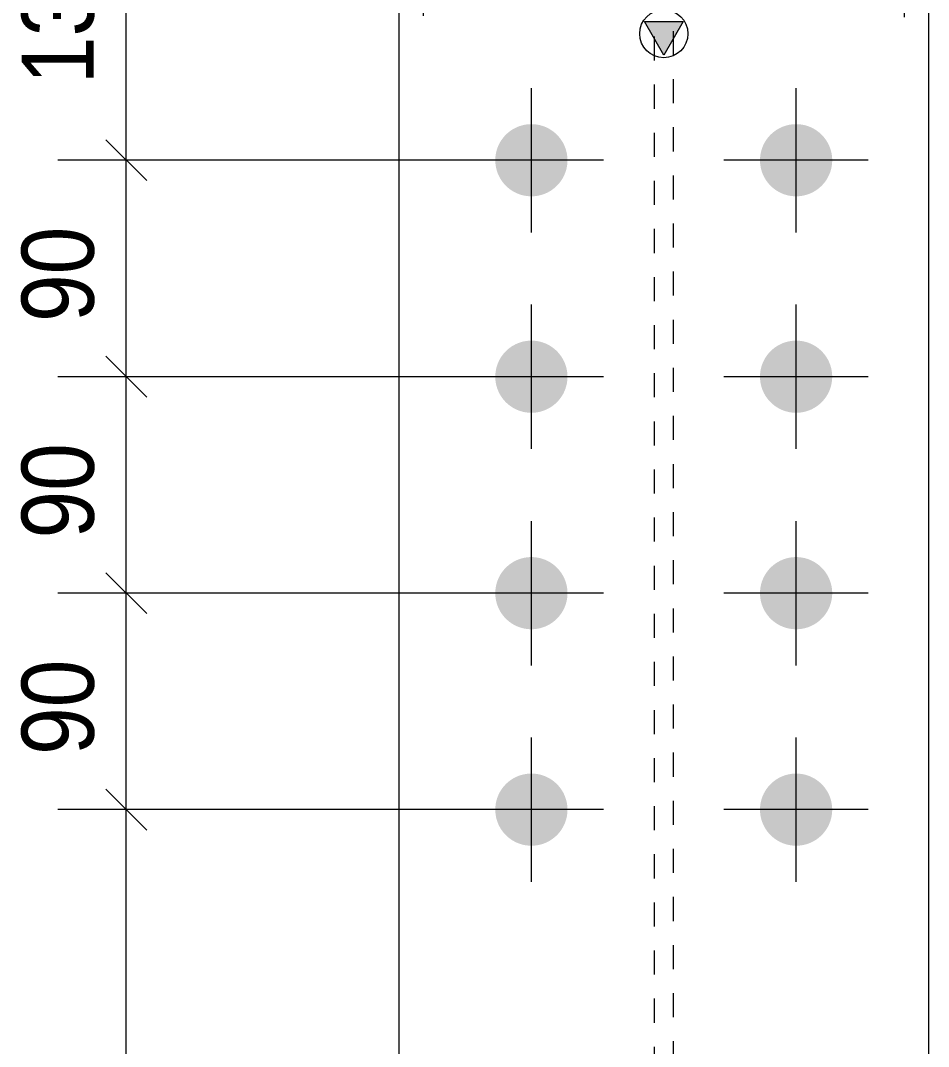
# Model space of a CAD drawing. Header units: millimetres. Extents: x 2 to 825, y 1 to 579.
# Drawn here: x 348.35 to 386.07, y 112.23 to 154.89 of the extents above; entities that cross this region are included whole.
import ezdxf

# ---------------------------------------------------------------- set-up
doc = ezdxf.new("R2010")
doc.units = ezdxf.units.MM
doc.linetypes.add('XKITLINE00', pattern=[0])
doc.linetypes.add('XKITLINE01', pattern=[4, 1, -1, 1, -1])
for name, color, linetype, lineweight in [('Bolt', 3, 'Continuous', 0), ('Dimensions', 7, 'Continuous', 0), ('Part', 2, 'Continuous', 0)]:
    doc.layers.add(name, color=color, linetype=linetype, lineweight=lineweight)
doc.styles.add('ARIAL', font='ARIAL.TTF')

# ---------------------------------------------------------------- blocks, each defined once
blk = doc.blocks.new('*A131')
at = {"layer": 'Bolt'}
for points in [[(368.075, 149.118), (368.076, 149.155), (368.079, 149.192), (368.082, 149.228), (368.086, 149.265), (368.091, 149.302), (368.097, 149.338), (368.103, 149.374), (368.111, 149.41), (368.12, 149.446), (368.129, 149.482), (368.139, 149.517), (368.15, 149.552), (368.162, 149.587), (368.175, 149.621), (368.189, 149.655), (368.203, 149.689), (368.219, 149.723), (368.235, 149.756), (368.252, 149.789), (368.27, 149.821), (368.288, 149.853), (368.307, 149.884), (368.327, 149.915), (368.348, 149.945), (368.37, 149.975), (368.392, 150.004), (368.415, 150.033), (368.439, 150.061), (368.463, 150.089), (368.488, 150.116), (368.514, 150.142), (368.54, 150.168), (368.567, 150.193), (368.595, 150.217), (368.623, 150.241), (368.652, 150.264), (368.681, 150.286), (368.711, 150.308), (368.741, 150.329), (368.772, 150.349), (368.804, 150.368), (368.835, 150.387), (368.868, 150.404), (368.9, 150.421), (368.933, 150.437), (368.967, 150.453), (369.001, 150.467), (369.035, 150.481), (369.069, 150.494), (369.104, 150.506), (369.139, 150.517), (369.175, 150.527), (369.21, 150.537), (369.246, 150.545), (369.282, 150.553), (369.318, 150.559), (369.355, 150.565), (369.391, 150.57), (369.428, 150.574), (369.464, 150.577), (369.501, 150.58), (369.538, 150.581), (369.575, 150.581), (369.611, 150.581), (369.648, 150.58), (369.685, 150.577), (369.722, 150.574), (369.758, 150.57), (369.795, 150.565), (369.831, 150.559), (369.867, 150.553), (369.903, 150.545), (369.939, 150.537), (369.975, 150.527), (370.01, 150.517), (370.045, 150.506), (370.08, 150.494), (370.114, 150.481), (370.149, 150.467), (370.183, 150.453), (370.216, 150.437), (370.249, 150.421), (370.282, 150.404), (370.314, 150.387), (370.346, 150.368), (370.377, 150.349), (370.408, 150.329), (370.438, 150.308), (370.468, 150.286), (370.498, 150.264), (370.526, 150.241), (370.554, 150.217), (370.582, 150.193), (370.609, 150.168), (370.635, 150.142), (370.661, 150.116), (370.686, 150.089), (370.71, 150.061), (370.734, 150.033), (370.757, 150.004), (370.779, 149.975), (370.801, 149.945), (370.822, 149.915), (370.842, 149.884), (370.861, 149.853), (370.88, 149.821), (370.898, 149.789), (370.914, 149.756), (370.931, 149.723), (370.946, 149.689), (370.96, 149.655), (370.974, 149.621), (370.987, 149.587), (370.999, 149.552), (371.01, 149.517), (371.02, 149.482), (371.03, 149.446), (371.038, 149.41), (371.046, 149.374), (371.053, 149.338), (371.058, 149.302), (371.063, 149.265), (371.067, 149.228), (371.071, 149.192), (371.073, 149.155), (371.074, 149.118), (371.075, 149.081), (371.074, 149.045), (371.073, 149.008), (371.071, 148.971), (371.067, 148.934), (371.063, 148.898), (371.058, 148.861), (371.053, 148.825), (371.046, 148.789), (371.038, 148.753), (371.03, 148.717), (371.02, 148.681), (371.01, 148.646), (370.999, 148.611), (370.987, 148.576), (370.974, 148.542), (370.96, 148.507), (370.946, 148.474), (370.931, 148.44), (370.914, 148.407), (370.898, 148.374), (370.88, 148.342), (370.861, 148.31), (370.842, 148.279), (370.822, 148.248), (370.801, 148.218), (370.779, 148.188), (370.757, 148.159), (370.734, 148.13), (370.71, 148.102), (370.686, 148.074), (370.661, 148.047), (370.635, 148.021), (370.609, 147.995), (370.582, 147.97), (370.554, 147.946), (370.526, 147.922), (370.498, 147.899), (370.468, 147.877), (370.438, 147.855), (370.408, 147.834), (370.377, 147.814), (370.346, 147.795), (370.314, 147.776), (370.282, 147.759), (370.249, 147.742), (370.216, 147.725), (370.183, 147.71), (370.149, 147.696), (370.114, 147.682), (370.08, 147.669), (370.045, 147.657), (370.01, 147.646), (369.975, 147.636), (369.939, 147.626), (369.903, 147.618), (369.867, 147.61), (369.831, 147.604), (369.795, 147.598), (369.758, 147.593), (369.722, 147.589), (369.685, 147.586), (369.648, 147.583), (369.611, 147.582), (369.575, 147.581), (369.538, 147.582), (369.501, 147.583), (369.464, 147.586), (369.428, 147.589), (369.391, 147.593), (369.355, 147.598), (369.318, 147.604), (369.282, 147.61), (369.246, 147.618), (369.21, 147.626), (369.175, 147.636), (369.139, 147.646), (369.104, 147.657), (369.069, 147.669), (369.035, 147.682), (369.001, 147.696), (368.967, 147.71), (368.933, 147.725), (368.9, 147.742), (368.868, 147.759), (368.835, 147.776), (368.804, 147.795), (368.772, 147.814), (368.741, 147.834), (368.711, 147.855), (368.681, 147.877), (368.652, 147.899), (368.623, 147.922), (368.595, 147.946), (368.567, 147.97), (368.54, 147.995), (368.514, 148.021), (368.488, 148.047), (368.463, 148.074), (368.439, 148.102), (368.415, 148.13), (368.392, 148.159), (368.37, 148.188), (368.348, 148.218), (368.327, 148.248), (368.307, 148.279), (368.288, 148.31), (368.27, 148.342), (368.252, 148.374), (368.235, 148.407), (368.219, 148.44), (368.203, 148.474), (368.189, 148.507), (368.175, 148.542), (368.162, 148.576), (368.15, 148.611), (368.139, 148.646), (368.129, 148.681), (368.12, 148.717), (368.111, 148.753), (368.103, 148.789), (368.097, 148.825), (368.091, 148.861), (368.086, 148.898), (368.082, 148.934), (368.079, 148.971), (368.076, 149.008), (368.075, 149.045), (368.075, 149.081)], [(379.075, 149.118), (379.076, 149.155), (379.079, 149.192), (379.082, 149.228), (379.086, 149.265), (379.091, 149.302), (379.097, 149.338), (379.103, 149.374), (379.111, 149.41), (379.12, 149.446), (379.129, 149.482), (379.139, 149.517), (379.15, 149.552), (379.162, 149.587), (379.175, 149.621), (379.189, 149.655), (379.203, 149.689), (379.219, 149.723), (379.235, 149.756), (379.252, 149.789), (379.27, 149.821), (379.288, 149.853), (379.307, 149.884), (379.327, 149.915), (379.348, 149.945), (379.37, 149.975), (379.392, 150.004), (379.415, 150.033), (379.439, 150.061), (379.463, 150.089), (379.488, 150.116), (379.514, 150.142), (379.54, 150.168), (379.567, 150.193), (379.595, 150.217), (379.623, 150.241), (379.652, 150.264), (379.681, 150.286), (379.711, 150.308), (379.741, 150.329), (379.772, 150.349), (379.804, 150.368), (379.835, 150.387), (379.868, 150.404), (379.9, 150.421), (379.933, 150.437), (379.967, 150.453), (380.001, 150.467), (380.035, 150.481), (380.069, 150.494), (380.104, 150.506), (380.139, 150.517), (380.175, 150.527), (380.21, 150.537), (380.246, 150.545), (380.282, 150.553), (380.318, 150.559), (380.355, 150.565), (380.391, 150.57), (380.428, 150.574), (380.464, 150.577), (380.501, 150.58), (380.538, 150.581), (380.575, 150.581), (380.611, 150.581), (380.648, 150.58), (380.685, 150.577), (380.722, 150.574), (380.758, 150.57), (380.795, 150.565), (380.831, 150.559), (380.867, 150.553), (380.903, 150.545), (380.939, 150.537), (380.975, 150.527), (381.01, 150.517), (381.045, 150.506), (381.08, 150.494), (381.114, 150.481), (381.149, 150.467), (381.183, 150.453), (381.216, 150.437), (381.249, 150.421), (381.282, 150.404), (381.314, 150.387), (381.346, 150.368), (381.377, 150.349), (381.408, 150.329), (381.438, 150.308), (381.468, 150.286), (381.498, 150.264), (381.526, 150.241), (381.554, 150.217), (381.582, 150.193), (381.609, 150.168), (381.635, 150.142), (381.661, 150.116), (381.686, 150.089), (381.71, 150.061), (381.734, 150.033), (381.757, 150.004), (381.779, 149.975), (381.801, 149.945), (381.822, 149.915), (381.842, 149.884), (381.861, 149.853), (381.88, 149.821), (381.898, 149.789), (381.914, 149.756), (381.931, 149.723), (381.946, 149.689), (381.96, 149.655), (381.974, 149.621), (381.987, 149.587), (381.999, 149.552), (382.01, 149.517), (382.02, 149.482), (382.03, 149.446), (382.038, 149.41), (382.046, 149.374), (382.053, 149.338), (382.058, 149.302), (382.063, 149.265), (382.067, 149.228), (382.071, 149.192), (382.073, 149.155), (382.074, 149.118), (382.075, 149.081), (382.074, 149.045), (382.073, 149.008), (382.071, 148.971), (382.067, 148.934), (382.063, 148.898), (382.058, 148.861), (382.053, 148.825), (382.046, 148.789), (382.038, 148.753), (382.03, 148.717), (382.02, 148.681), (382.01, 148.646), (381.999, 148.611), (381.987, 148.576), (381.974, 148.542), (381.96, 148.507), (381.946, 148.474), (381.931, 148.44), (381.914, 148.407), (381.898, 148.374), (381.88, 148.342), (381.861, 148.31), (381.842, 148.279), (381.822, 148.248), (381.801, 148.218), (381.779, 148.188), (381.757, 148.159), (381.734, 148.13), (381.71, 148.102), (381.686, 148.074), (381.661, 148.047), (381.635, 148.021), (381.609, 147.995), (381.582, 147.97), (381.554, 147.946), (381.526, 147.922), (381.498, 147.899), (381.468, 147.877), (381.438, 147.855), (381.408, 147.834), (381.377, 147.814), (381.346, 147.795), (381.314, 147.776), (381.282, 147.759), (381.249, 147.742), (381.216, 147.725), (381.183, 147.71), (381.149, 147.696), (381.114, 147.682), (381.08, 147.669), (381.045, 147.657), (381.01, 147.646), (380.975, 147.636), (380.939, 147.626), (380.903, 147.618), (380.867, 147.61), (380.831, 147.604), (380.795, 147.598), (380.758, 147.593), (380.722, 147.589), (380.685, 147.586), (380.648, 147.583), (380.611, 147.582), (380.575, 147.581), (380.538, 147.582), (380.501, 147.583), (380.464, 147.586), (380.428, 147.589), (380.391, 147.593), (380.355, 147.598), (380.318, 147.604), (380.282, 147.61), (380.246, 147.618), (380.21, 147.626), (380.175, 147.636), (380.139, 147.646), (380.104, 147.657), (380.069, 147.669), (380.035, 147.682), (380.001, 147.696), (379.967, 147.71), (379.933, 147.725), (379.9, 147.742), (379.868, 147.759), (379.835, 147.776), (379.804, 147.795), (379.772, 147.814), (379.741, 147.834), (379.711, 147.855), (379.681, 147.877), (379.652, 147.899), (379.623, 147.922), (379.595, 147.946), (379.567, 147.97), (379.54, 147.995), (379.514, 148.021), (379.488, 148.047), (379.463, 148.074), (379.439, 148.102), (379.415, 148.13), (379.392, 148.159), (379.37, 148.188), (379.348, 148.218), (379.327, 148.248), (379.307, 148.279), (379.288, 148.31), (379.27, 148.342), (379.252, 148.374), (379.235, 148.407), (379.219, 148.44), (379.203, 148.474), (379.189, 148.507), (379.175, 148.542), (379.162, 148.576), (379.15, 148.611), (379.139, 148.646), (379.129, 148.681), (379.12, 148.717), (379.111, 148.753), (379.103, 148.789), (379.097, 148.825), (379.091, 148.861), (379.086, 148.898), (379.082, 148.934), (379.079, 148.971), (379.076, 149.008), (379.075, 149.045), (379.075, 149.081)], [(368.075, 140.118), (368.076, 140.155), (368.079, 140.192), (368.082, 140.228), (368.086, 140.265), (368.091, 140.302), (368.097, 140.338), (368.103, 140.374), (368.111, 140.41), (368.12, 140.446), (368.129, 140.482), (368.139, 140.517), (368.15, 140.552), (368.162, 140.587), (368.175, 140.621), (368.189, 140.655), (368.203, 140.689), (368.219, 140.723), (368.235, 140.756), (368.252, 140.789), (368.27, 140.821), (368.288, 140.853), (368.307, 140.884), (368.327, 140.915), (368.348, 140.945), (368.37, 140.975), (368.392, 141.004), (368.415, 141.033), (368.439, 141.061), (368.463, 141.089), (368.488, 141.116), (368.514, 141.142), (368.54, 141.168), (368.567, 141.193), (368.595, 141.217), (368.623, 141.241), (368.652, 141.264), (368.681, 141.286), (368.711, 141.308), (368.741, 141.329), (368.772, 141.349), (368.804, 141.368), (368.835, 141.387), (368.868, 141.404), (368.9, 141.421), (368.933, 141.437), (368.967, 141.453), (369.001, 141.467), (369.035, 141.481), (369.069, 141.494), (369.104, 141.506), (369.139, 141.517), (369.175, 141.527), (369.21, 141.537), (369.246, 141.545), (369.282, 141.553), (369.318, 141.559), (369.355, 141.565), (369.391, 141.57), (369.428, 141.574), (369.464, 141.577), (369.501, 141.58), (369.538, 141.581), (369.575, 141.581), (369.611, 141.581), (369.648, 141.58), (369.685, 141.577), (369.722, 141.574), (369.758, 141.57), (369.795, 141.565), (369.831, 141.559), (369.867, 141.553), (369.903, 141.545), (369.939, 141.537), (369.975, 141.527), (370.01, 141.517), (370.045, 141.506), (370.08, 141.494), (370.114, 141.481), (370.149, 141.467), (370.183, 141.453), (370.216, 141.437), (370.249, 141.421), (370.282, 141.404), (370.314, 141.387), (370.346, 141.368), (370.377, 141.349), (370.408, 141.329), (370.438, 141.308), (370.468, 141.286), (370.498, 141.264), (370.526, 141.241), (370.554, 141.217), (370.582, 141.193), (370.609, 141.168), (370.635, 141.142), (370.661, 141.116), (370.686, 141.089), (370.71, 141.061), (370.734, 141.033), (370.757, 141.004), (370.779, 140.975), (370.801, 140.945), (370.822, 140.915), (370.842, 140.884), (370.861, 140.853), (370.88, 140.821), (370.898, 140.789), (370.914, 140.756), (370.931, 140.723), (370.946, 140.689), (370.96, 140.655), (370.974, 140.621), (370.987, 140.587), (370.999, 140.552), (371.01, 140.517), (371.02, 140.482), (371.03, 140.446), (371.038, 140.41), (371.046, 140.374), (371.053, 140.338), (371.058, 140.302), (371.063, 140.265), (371.067, 140.228), (371.071, 140.192), (371.073, 140.155), (371.074, 140.118), (371.075, 140.081), (371.074, 140.045), (371.073, 140.008), (371.071, 139.971), (371.067, 139.934), (371.063, 139.898), (371.058, 139.861), (371.053, 139.825), (371.046, 139.789), (371.038, 139.753), (371.03, 139.717), (371.02, 139.681), (371.01, 139.646), (370.999, 139.611), (370.987, 139.576), (370.974, 139.542), (370.96, 139.507), (370.946, 139.474), (370.931, 139.44), (370.914, 139.407), (370.898, 139.374), (370.88, 139.342), (370.861, 139.31), (370.842, 139.279), (370.822, 139.248), (370.801, 139.218), (370.779, 139.188), (370.757, 139.159), (370.734, 139.13), (370.71, 139.102), (370.686, 139.074), (370.661, 139.047), (370.635, 139.021), (370.609, 138.995), (370.582, 138.97), (370.554, 138.946), (370.526, 138.922), (370.498, 138.899), (370.468, 138.877), (370.438, 138.855), (370.408, 138.834), (370.377, 138.814), (370.346, 138.795), (370.314, 138.776), (370.282, 138.759), (370.249, 138.742), (370.216, 138.725), (370.183, 138.71), (370.149, 138.696), (370.114, 138.682), (370.08, 138.669), (370.045, 138.657), (370.01, 138.646), (369.975, 138.636), (369.939, 138.626), (369.903, 138.618), (369.867, 138.61), (369.831, 138.604), (369.795, 138.598), (369.758, 138.593), (369.722, 138.589), (369.685, 138.586), (369.648, 138.583), (369.611, 138.582), (369.575, 138.581), (369.538, 138.582), (369.501, 138.583), (369.464, 138.586), (369.428, 138.589), (369.391, 138.593), (369.355, 138.598), (369.318, 138.604), (369.282, 138.61), (369.246, 138.618), (369.21, 138.626), (369.175, 138.636), (369.139, 138.646), (369.104, 138.657), (369.069, 138.669), (369.035, 138.682), (369.001, 138.696), (368.967, 138.71), (368.933, 138.725), (368.9, 138.742), (368.868, 138.759), (368.835, 138.776), (368.804, 138.795), (368.772, 138.814), (368.741, 138.834), (368.711, 138.855), (368.681, 138.877), (368.652, 138.899), (368.623, 138.922), (368.595, 138.946), (368.567, 138.97), (368.54, 138.995), (368.514, 139.021), (368.488, 139.047), (368.463, 139.074), (368.439, 139.102), (368.415, 139.13), (368.392, 139.159), (368.37, 139.188), (368.348, 139.218), (368.327, 139.248), (368.307, 139.279), (368.288, 139.31), (368.27, 139.342), (368.252, 139.374), (368.235, 139.407), (368.219, 139.44), (368.203, 139.474), (368.189, 139.507), (368.175, 139.542), (368.162, 139.576), (368.15, 139.611), (368.139, 139.646), (368.129, 139.681), (368.12, 139.717), (368.111, 139.753), (368.103, 139.789), (368.097, 139.825), (368.091, 139.861), (368.086, 139.898), (368.082, 139.934), (368.079, 139.971), (368.076, 140.008), (368.075, 140.045), (368.075, 140.081)], [(379.075, 140.118), (379.076, 140.155), (379.079, 140.192), (379.082, 140.228), (379.086, 140.265), (379.091, 140.302), (379.097, 140.338), (379.103, 140.374), (379.111, 140.41), (379.12, 140.446), (379.129, 140.482), (379.139, 140.517), (379.15, 140.552), (379.162, 140.587), (379.175, 140.621), (379.189, 140.655), (379.203, 140.689), (379.219, 140.723), (379.235, 140.756), (379.252, 140.789), (379.27, 140.821), (379.288, 140.853), (379.307, 140.884), (379.327, 140.915), (379.348, 140.945), (379.37, 140.975), (379.392, 141.004), (379.415, 141.033), (379.439, 141.061), (379.463, 141.089), (379.488, 141.116), (379.514, 141.142), (379.54, 141.168), (379.567, 141.193), (379.595, 141.217), (379.623, 141.241), (379.652, 141.264), (379.681, 141.286), (379.711, 141.308), (379.741, 141.329), (379.772, 141.349), (379.804, 141.368), (379.835, 141.387), (379.868, 141.404), (379.9, 141.421), (379.933, 141.437), (379.967, 141.453), (380.001, 141.467), (380.035, 141.481), (380.069, 141.494), (380.104, 141.506), (380.139, 141.517), (380.175, 141.527), (380.21, 141.537), (380.246, 141.545), (380.282, 141.553), (380.318, 141.559), (380.355, 141.565), (380.391, 141.57), (380.428, 141.574), (380.464, 141.577), (380.501, 141.58), (380.538, 141.581), (380.575, 141.581), (380.611, 141.581), (380.648, 141.58), (380.685, 141.577), (380.722, 141.574), (380.758, 141.57), (380.795, 141.565), (380.831, 141.559), (380.867, 141.553), (380.903, 141.545), (380.939, 141.537), (380.975, 141.527), (381.01, 141.517), (381.045, 141.506), (381.08, 141.494), (381.114, 141.481), (381.149, 141.467), (381.183, 141.453), (381.216, 141.437), (381.249, 141.421), (381.282, 141.404), (381.314, 141.387), (381.346, 141.368), (381.377, 141.349), (381.408, 141.329), (381.438, 141.308), (381.468, 141.286), (381.498, 141.264), (381.526, 141.241), (381.554, 141.217), (381.582, 141.193), (381.609, 141.168), (381.635, 141.142), (381.661, 141.116), (381.686, 141.089), (381.71, 141.061), (381.734, 141.033), (381.757, 141.004), (381.779, 140.975), (381.801, 140.945), (381.822, 140.915), (381.842, 140.884), (381.861, 140.853), (381.88, 140.821), (381.898, 140.789), (381.914, 140.756), (381.931, 140.723), (381.946, 140.689), (381.96, 140.655), (381.974, 140.621), (381.987, 140.587), (381.999, 140.552), (382.01, 140.517), (382.02, 140.482), (382.03, 140.446), (382.038, 140.41), (382.046, 140.374), (382.053, 140.338), (382.058, 140.302), (382.063, 140.265), (382.067, 140.228), (382.071, 140.192), (382.073, 140.155), (382.074, 140.118), (382.075, 140.081), (382.074, 140.045), (382.073, 140.008), (382.071, 139.971), (382.067, 139.934), (382.063, 139.898), (382.058, 139.861), (382.053, 139.825), (382.046, 139.789), (382.038, 139.753), (382.03, 139.717), (382.02, 139.681), (382.01, 139.646), (381.999, 139.611), (381.987, 139.576), (381.974, 139.542), (381.96, 139.507), (381.946, 139.474), (381.931, 139.44), (381.914, 139.407), (381.898, 139.374), (381.88, 139.342), (381.861, 139.31), (381.842, 139.279), (381.822, 139.248), (381.801, 139.218), (381.779, 139.188), (381.757, 139.159), (381.734, 139.13), (381.71, 139.102), (381.686, 139.074), (381.661, 139.047), (381.635, 139.021), (381.609, 138.995), (381.582, 138.97), (381.554, 138.946), (381.526, 138.922), (381.498, 138.899), (381.468, 138.877), (381.438, 138.855), (381.408, 138.834), (381.377, 138.814), (381.346, 138.795), (381.314, 138.776), (381.282, 138.759), (381.249, 138.742), (381.216, 138.725), (381.183, 138.71), (381.149, 138.696), (381.114, 138.682), (381.08, 138.669), (381.045, 138.657), (381.01, 138.646), (380.975, 138.636), (380.939, 138.626), (380.903, 138.618), (380.867, 138.61), (380.831, 138.604), (380.795, 138.598), (380.758, 138.593), (380.722, 138.589), (380.685, 138.586), (380.648, 138.583), (380.611, 138.582), (380.575, 138.581), (380.538, 138.582), (380.501, 138.583), (380.464, 138.586), (380.428, 138.589), (380.391, 138.593), (380.355, 138.598), (380.318, 138.604), (380.282, 138.61), (380.246, 138.618), (380.21, 138.626), (380.175, 138.636), (380.139, 138.646), (380.104, 138.657), (380.069, 138.669), (380.035, 138.682), (380.001, 138.696), (379.967, 138.71), (379.933, 138.725), (379.9, 138.742), (379.868, 138.759), (379.835, 138.776), (379.804, 138.795), (379.772, 138.814), (379.741, 138.834), (379.711, 138.855), (379.681, 138.877), (379.652, 138.899), (379.623, 138.922), (379.595, 138.946), (379.567, 138.97), (379.54, 138.995), (379.514, 139.021), (379.488, 139.047), (379.463, 139.074), (379.439, 139.102), (379.415, 139.13), (379.392, 139.159), (379.37, 139.188), (379.348, 139.218), (379.327, 139.248), (379.307, 139.279), (379.288, 139.31), (379.27, 139.342), (379.252, 139.374), (379.235, 139.407), (379.219, 139.44), (379.203, 139.474), (379.189, 139.507), (379.175, 139.542), (379.162, 139.576), (379.15, 139.611), (379.139, 139.646), (379.129, 139.681), (379.12, 139.717), (379.111, 139.753), (379.103, 139.789), (379.097, 139.825), (379.091, 139.861), (379.086, 139.898), (379.082, 139.934), (379.079, 139.971), (379.076, 140.008), (379.075, 140.045), (379.075, 140.081)], [(368.075, 131.118), (368.076, 131.155), (368.079, 131.192), (368.082, 131.228), (368.086, 131.265), (368.091, 131.302), (368.097, 131.338), (368.103, 131.374), (368.111, 131.41), (368.12, 131.446), (368.129, 131.482), (368.139, 131.517), (368.15, 131.552), (368.162, 131.587), (368.175, 131.621), (368.189, 131.655), (368.203, 131.689), (368.219, 131.723), (368.235, 131.756), (368.252, 131.789), (368.27, 131.821), (368.288, 131.853), (368.307, 131.884), (368.327, 131.915), (368.348, 131.945), (368.37, 131.975), (368.392, 132.004), (368.415, 132.033), (368.439, 132.061), (368.463, 132.089), (368.488, 132.116), (368.514, 132.142), (368.54, 132.168), (368.567, 132.193), (368.595, 132.217), (368.623, 132.241), (368.652, 132.264), (368.681, 132.286), (368.711, 132.308), (368.741, 132.329), (368.772, 132.349), (368.804, 132.368), (368.835, 132.387), (368.868, 132.404), (368.9, 132.421), (368.933, 132.437), (368.967, 132.453), (369.001, 132.467), (369.035, 132.481), (369.069, 132.494), (369.104, 132.506), (369.139, 132.517), (369.175, 132.527), (369.21, 132.537), (369.246, 132.545), (369.282, 132.553), (369.318, 132.559), (369.355, 132.565), (369.391, 132.57), (369.428, 132.574), (369.464, 132.577), (369.501, 132.58), (369.538, 132.581), (369.575, 132.581), (369.611, 132.581), (369.648, 132.58), (369.685, 132.577), (369.722, 132.574), (369.758, 132.57), (369.795, 132.565), (369.831, 132.559), (369.867, 132.553), (369.903, 132.545), (369.939, 132.537), (369.975, 132.527), (370.01, 132.517), (370.045, 132.506), (370.08, 132.494), (370.114, 132.481), (370.149, 132.467), (370.183, 132.453), (370.216, 132.437), (370.249, 132.421), (370.282, 132.404), (370.314, 132.387), (370.346, 132.368), (370.377, 132.349), (370.408, 132.329), (370.438, 132.308), (370.468, 132.286), (370.498, 132.264), (370.526, 132.241), (370.554, 132.217), (370.582, 132.193), (370.609, 132.168), (370.635, 132.142), (370.661, 132.116), (370.686, 132.089), (370.71, 132.061), (370.734, 132.033), (370.757, 132.004), (370.779, 131.975), (370.801, 131.945), (370.822, 131.915), (370.842, 131.884), (370.861, 131.853), (370.88, 131.821), (370.898, 131.789), (370.914, 131.756), (370.931, 131.723), (370.946, 131.689), (370.96, 131.655), (370.974, 131.621), (370.987, 131.587), (370.999, 131.552), (371.01, 131.517), (371.02, 131.482), (371.03, 131.446), (371.038, 131.41), (371.046, 131.374), (371.053, 131.338), (371.058, 131.302), (371.063, 131.265), (371.067, 131.228), (371.071, 131.192), (371.073, 131.155), (371.074, 131.118), (371.075, 131.081), (371.074, 131.045), (371.073, 131.008), (371.071, 130.971), (371.067, 130.934), (371.063, 130.898), (371.058, 130.861), (371.053, 130.825), (371.046, 130.789), (371.038, 130.753), (371.03, 130.717), (371.02, 130.681), (371.01, 130.646), (370.999, 130.611), (370.987, 130.576), (370.974, 130.542), (370.96, 130.507), (370.946, 130.474), (370.931, 130.44), (370.914, 130.407), (370.898, 130.374), (370.88, 130.342), (370.861, 130.31), (370.842, 130.279), (370.822, 130.248), (370.801, 130.218), (370.779, 130.188), (370.757, 130.159), (370.734, 130.13), (370.71, 130.102), (370.686, 130.074), (370.661, 130.047), (370.635, 130.021), (370.609, 129.995), (370.582, 129.97), (370.554, 129.946), (370.526, 129.922), (370.498, 129.899), (370.468, 129.877), (370.438, 129.855), (370.408, 129.834), (370.377, 129.814), (370.346, 129.795), (370.314, 129.776), (370.282, 129.759), (370.249, 129.742), (370.216, 129.725), (370.183, 129.71), (370.149, 129.696), (370.114, 129.682), (370.08, 129.669), (370.045, 129.657), (370.01, 129.646), (369.975, 129.636), (369.939, 129.626), (369.903, 129.618), (369.867, 129.61), (369.831, 129.604), (369.795, 129.598), (369.758, 129.593), (369.722, 129.589), (369.685, 129.586), (369.648, 129.583), (369.611, 129.582), (369.575, 129.581), (369.538, 129.582), (369.501, 129.583), (369.464, 129.586), (369.428, 129.589), (369.391, 129.593), (369.355, 129.598), (369.318, 129.604), (369.282, 129.61), (369.246, 129.618), (369.21, 129.626), (369.175, 129.636), (369.139, 129.646), (369.104, 129.657), (369.069, 129.669), (369.035, 129.682), (369.001, 129.696), (368.967, 129.71), (368.933, 129.725), (368.9, 129.742), (368.868, 129.759), (368.835, 129.776), (368.804, 129.795), (368.772, 129.814), (368.741, 129.834), (368.711, 129.855), (368.681, 129.877), (368.652, 129.899), (368.623, 129.922), (368.595, 129.946), (368.567, 129.97), (368.54, 129.995), (368.514, 130.021), (368.488, 130.047), (368.463, 130.074), (368.439, 130.102), (368.415, 130.13), (368.392, 130.159), (368.37, 130.188), (368.348, 130.218), (368.327, 130.248), (368.307, 130.279), (368.288, 130.31), (368.27, 130.342), (368.252, 130.374), (368.235, 130.407), (368.219, 130.44), (368.203, 130.474), (368.189, 130.507), (368.175, 130.542), (368.162, 130.576), (368.15, 130.611), (368.139, 130.646), (368.129, 130.681), (368.12, 130.717), (368.111, 130.753), (368.103, 130.789), (368.097, 130.825), (368.091, 130.861), (368.086, 130.898), (368.082, 130.934), (368.079, 130.971), (368.076, 131.008), (368.075, 131.045), (368.075, 131.081)], [(379.075, 131.118), (379.076, 131.155), (379.079, 131.192), (379.082, 131.228), (379.086, 131.265), (379.091, 131.302), (379.097, 131.338), (379.103, 131.374), (379.111, 131.41), (379.12, 131.446), (379.129, 131.482), (379.139, 131.517), (379.15, 131.552), (379.162, 131.587), (379.175, 131.621), (379.189, 131.655), (379.203, 131.689), (379.219, 131.723), (379.235, 131.756), (379.252, 131.789), (379.27, 131.821), (379.288, 131.853), (379.307, 131.884), (379.327, 131.915), (379.348, 131.945), (379.37, 131.975), (379.392, 132.004), (379.415, 132.033), (379.439, 132.061), (379.463, 132.089), (379.488, 132.116), (379.514, 132.142), (379.54, 132.168), (379.567, 132.193), (379.595, 132.217), (379.623, 132.241), (379.652, 132.264), (379.681, 132.286), (379.711, 132.308), (379.741, 132.329), (379.772, 132.349), (379.804, 132.368), (379.835, 132.387), (379.868, 132.404), (379.9, 132.421), (379.933, 132.437), (379.967, 132.453), (380.001, 132.467), (380.035, 132.481), (380.069, 132.494), (380.104, 132.506), (380.139, 132.517), (380.175, 132.527), (380.21, 132.537), (380.246, 132.545), (380.282, 132.553), (380.318, 132.559), (380.355, 132.565), (380.391, 132.57), (380.428, 132.574), (380.464, 132.577), (380.501, 132.58), (380.538, 132.581), (380.575, 132.581), (380.611, 132.581), (380.648, 132.58), (380.685, 132.577), (380.722, 132.574), (380.758, 132.57), (380.795, 132.565), (380.831, 132.559), (380.867, 132.553), (380.903, 132.545), (380.939, 132.537), (380.975, 132.527), (381.01, 132.517), (381.045, 132.506), (381.08, 132.494), (381.114, 132.481), (381.149, 132.467), (381.183, 132.453), (381.216, 132.437), (381.249, 132.421), (381.282, 132.404), (381.314, 132.387), (381.346, 132.368), (381.377, 132.349), (381.408, 132.329), (381.438, 132.308), (381.468, 132.286), (381.498, 132.264), (381.526, 132.241), (381.554, 132.217), (381.582, 132.193), (381.609, 132.168), (381.635, 132.142), (381.661, 132.116), (381.686, 132.089), (381.71, 132.061), (381.734, 132.033), (381.757, 132.004), (381.779, 131.975), (381.801, 131.945), (381.822, 131.915), (381.842, 131.884), (381.861, 131.853), (381.88, 131.821), (381.898, 131.789), (381.914, 131.756), (381.931, 131.723), (381.946, 131.689), (381.96, 131.655), (381.974, 131.621), (381.987, 131.587), (381.999, 131.552), (382.01, 131.517), (382.02, 131.482), (382.03, 131.446), (382.038, 131.41), (382.046, 131.374), (382.053, 131.338), (382.058, 131.302), (382.063, 131.265), (382.067, 131.228), (382.071, 131.192), (382.073, 131.155), (382.074, 131.118), (382.075, 131.081), (382.074, 131.045), (382.073, 131.008), (382.071, 130.971), (382.067, 130.934), (382.063, 130.898), (382.058, 130.861), (382.053, 130.825), (382.046, 130.789), (382.038, 130.753), (382.03, 130.717), (382.02, 130.681), (382.01, 130.646), (381.999, 130.611), (381.987, 130.576), (381.974, 130.542), (381.96, 130.507), (381.946, 130.474), (381.931, 130.44), (381.914, 130.407), (381.898, 130.374), (381.88, 130.342), (381.861, 130.31), (381.842, 130.279), (381.822, 130.248), (381.801, 130.218), (381.779, 130.188), (381.757, 130.159), (381.734, 130.13), (381.71, 130.102), (381.686, 130.074), (381.661, 130.047), (381.635, 130.021), (381.609, 129.995), (381.582, 129.97), (381.554, 129.946), (381.526, 129.922), (381.498, 129.899), (381.468, 129.877), (381.438, 129.855), (381.408, 129.834), (381.377, 129.814), (381.346, 129.795), (381.314, 129.776), (381.282, 129.759), (381.249, 129.742), (381.216, 129.725), (381.183, 129.71), (381.149, 129.696), (381.114, 129.682), (381.08, 129.669), (381.045, 129.657), (381.01, 129.646), (380.975, 129.636), (380.939, 129.626), (380.903, 129.618), (380.867, 129.61), (380.831, 129.604), (380.795, 129.598), (380.758, 129.593), (380.722, 129.589), (380.685, 129.586), (380.648, 129.583), (380.611, 129.582), (380.575, 129.581), (380.538, 129.582), (380.501, 129.583), (380.464, 129.586), (380.428, 129.589), (380.391, 129.593), (380.355, 129.598), (380.318, 129.604), (380.282, 129.61), (380.246, 129.618), (380.21, 129.626), (380.175, 129.636), (380.139, 129.646), (380.104, 129.657), (380.069, 129.669), (380.035, 129.682), (380.001, 129.696), (379.967, 129.71), (379.933, 129.725), (379.9, 129.742), (379.868, 129.759), (379.835, 129.776), (379.804, 129.795), (379.772, 129.814), (379.741, 129.834), (379.711, 129.855), (379.681, 129.877), (379.652, 129.899), (379.623, 129.922), (379.595, 129.946), (379.567, 129.97), (379.54, 129.995), (379.514, 130.021), (379.488, 130.047), (379.463, 130.074), (379.439, 130.102), (379.415, 130.13), (379.392, 130.159), (379.37, 130.188), (379.348, 130.218), (379.327, 130.248), (379.307, 130.279), (379.288, 130.31), (379.27, 130.342), (379.252, 130.374), (379.235, 130.407), (379.219, 130.44), (379.203, 130.474), (379.189, 130.507), (379.175, 130.542), (379.162, 130.576), (379.15, 130.611), (379.139, 130.646), (379.129, 130.681), (379.12, 130.717), (379.111, 130.753), (379.103, 130.789), (379.097, 130.825), (379.091, 130.861), (379.086, 130.898), (379.082, 130.934), (379.079, 130.971), (379.076, 131.008), (379.075, 131.045), (379.075, 131.081)], [(368.075, 122.118), (368.076, 122.155), (368.079, 122.192), (368.082, 122.228), (368.086, 122.265), (368.091, 122.302), (368.097, 122.338), (368.103, 122.374), (368.111, 122.41), (368.12, 122.446), (368.129, 122.482), (368.139, 122.517), (368.15, 122.552), (368.162, 122.587), (368.175, 122.621), (368.189, 122.655), (368.203, 122.689), (368.219, 122.723), (368.235, 122.756), (368.252, 122.789), (368.27, 122.821), (368.288, 122.853), (368.307, 122.884), (368.327, 122.915), (368.348, 122.945), (368.37, 122.975), (368.392, 123.004), (368.415, 123.033), (368.439, 123.061), (368.463, 123.089), (368.488, 123.116), (368.514, 123.142), (368.54, 123.168), (368.567, 123.193), (368.595, 123.217), (368.623, 123.241), (368.652, 123.264), (368.681, 123.286), (368.711, 123.308), (368.741, 123.329), (368.772, 123.349), (368.804, 123.368), (368.835, 123.387), (368.868, 123.404), (368.9, 123.421), (368.933, 123.437), (368.967, 123.453), (369.001, 123.467), (369.035, 123.481), (369.069, 123.494), (369.104, 123.506), (369.139, 123.517), (369.175, 123.527), (369.21, 123.537), (369.246, 123.545), (369.282, 123.553), (369.318, 123.559), (369.355, 123.565), (369.391, 123.57), (369.428, 123.574), (369.464, 123.577), (369.501, 123.58), (369.538, 123.581), (369.575, 123.581), (369.611, 123.581), (369.648, 123.58), (369.685, 123.577), (369.722, 123.574), (369.758, 123.57), (369.795, 123.565), (369.831, 123.559), (369.867, 123.553), (369.903, 123.545), (369.939, 123.537), (369.975, 123.527), (370.01, 123.517), (370.045, 123.506), (370.08, 123.494), (370.114, 123.481), (370.149, 123.467), (370.183, 123.453), (370.216, 123.437), (370.249, 123.421), (370.282, 123.404), (370.314, 123.387), (370.346, 123.368), (370.377, 123.349), (370.408, 123.329), (370.438, 123.308), (370.468, 123.286), (370.498, 123.264), (370.526, 123.241), (370.554, 123.217), (370.582, 123.193), (370.609, 123.168), (370.635, 123.142), (370.661, 123.116), (370.686, 123.089), (370.71, 123.061), (370.734, 123.033), (370.757, 123.004), (370.779, 122.975), (370.801, 122.945), (370.822, 122.915), (370.842, 122.884), (370.861, 122.853), (370.88, 122.821), (370.898, 122.789), (370.914, 122.756), (370.931, 122.723), (370.946, 122.689), (370.96, 122.655), (370.974, 122.621), (370.987, 122.587), (370.999, 122.552), (371.01, 122.517), (371.02, 122.482), (371.03, 122.446), (371.038, 122.41), (371.046, 122.374), (371.053, 122.338), (371.058, 122.302), (371.063, 122.265), (371.067, 122.228), (371.071, 122.192), (371.073, 122.155), (371.074, 122.118), (371.075, 122.081), (371.074, 122.045), (371.073, 122.008), (371.071, 121.971), (371.067, 121.934), (371.063, 121.898), (371.058, 121.861), (371.053, 121.825), (371.046, 121.789), (371.038, 121.753), (371.03, 121.717), (371.02, 121.681), (371.01, 121.646), (370.999, 121.611), (370.987, 121.576), (370.974, 121.542), (370.96, 121.507), (370.946, 121.474), (370.931, 121.44), (370.914, 121.407), (370.898, 121.374), (370.88, 121.342), (370.861, 121.31), (370.842, 121.279), (370.822, 121.248), (370.801, 121.218), (370.779, 121.188), (370.757, 121.159), (370.734, 121.13), (370.71, 121.102), (370.686, 121.074), (370.661, 121.047), (370.635, 121.021), (370.609, 120.995), (370.582, 120.97), (370.554, 120.946), (370.526, 120.922), (370.498, 120.899), (370.468, 120.877), (370.438, 120.855), (370.408, 120.834), (370.377, 120.814), (370.346, 120.795), (370.314, 120.776), (370.282, 120.759), (370.249, 120.742), (370.216, 120.725), (370.183, 120.71), (370.149, 120.696), (370.114, 120.682), (370.08, 120.669), (370.045, 120.657), (370.01, 120.646), (369.975, 120.636), (369.939, 120.626), (369.903, 120.618), (369.867, 120.61), (369.831, 120.604), (369.795, 120.598), (369.758, 120.593), (369.722, 120.589), (369.685, 120.586), (369.648, 120.583), (369.611, 120.582), (369.575, 120.581), (369.538, 120.582), (369.501, 120.583), (369.464, 120.586), (369.428, 120.589), (369.391, 120.593), (369.355, 120.598), (369.318, 120.604), (369.282, 120.61), (369.246, 120.618), (369.21, 120.626), (369.175, 120.636), (369.139, 120.646), (369.104, 120.657), (369.069, 120.669), (369.035, 120.682), (369.001, 120.696), (368.967, 120.71), (368.933, 120.725), (368.9, 120.742), (368.868, 120.759), (368.835, 120.776), (368.804, 120.795), (368.772, 120.814), (368.741, 120.834), (368.711, 120.855), (368.681, 120.877), (368.652, 120.899), (368.623, 120.922), (368.595, 120.946), (368.567, 120.97), (368.54, 120.995), (368.514, 121.021), (368.488, 121.047), (368.463, 121.074), (368.439, 121.102), (368.415, 121.13), (368.392, 121.159), (368.37, 121.188), (368.348, 121.218), (368.327, 121.248), (368.307, 121.279), (368.288, 121.31), (368.27, 121.342), (368.252, 121.374), (368.235, 121.407), (368.219, 121.44), (368.203, 121.474), (368.189, 121.507), (368.175, 121.542), (368.162, 121.576), (368.15, 121.611), (368.139, 121.646), (368.129, 121.681), (368.12, 121.717), (368.111, 121.753), (368.103, 121.789), (368.097, 121.825), (368.091, 121.861), (368.086, 121.898), (368.082, 121.934), (368.079, 121.971), (368.076, 122.008), (368.075, 122.045), (368.075, 122.081)], [(379.075, 122.118), (379.076, 122.155), (379.079, 122.192), (379.082, 122.228), (379.086, 122.265), (379.091, 122.302), (379.097, 122.338), (379.103, 122.374), (379.111, 122.41), (379.12, 122.446), (379.129, 122.482), (379.139, 122.517), (379.15, 122.552), (379.162, 122.587), (379.175, 122.621), (379.189, 122.655), (379.203, 122.689), (379.219, 122.723), (379.235, 122.756), (379.252, 122.789), (379.27, 122.821), (379.288, 122.853), (379.307, 122.884), (379.327, 122.915), (379.348, 122.945), (379.37, 122.975), (379.392, 123.004), (379.415, 123.033), (379.439, 123.061), (379.463, 123.089), (379.488, 123.116), (379.514, 123.142), (379.54, 123.168), (379.567, 123.193), (379.595, 123.217), (379.623, 123.241), (379.652, 123.264), (379.681, 123.286), (379.711, 123.308), (379.741, 123.329), (379.772, 123.349), (379.804, 123.368), (379.835, 123.387), (379.868, 123.404), (379.9, 123.421), (379.933, 123.437), (379.967, 123.453), (380.001, 123.467), (380.035, 123.481), (380.069, 123.494), (380.104, 123.506), (380.139, 123.517), (380.175, 123.527), (380.21, 123.537), (380.246, 123.545), (380.282, 123.553), (380.318, 123.559), (380.355, 123.565), (380.391, 123.57), (380.428, 123.574), (380.464, 123.577), (380.501, 123.58), (380.538, 123.581), (380.575, 123.581), (380.611, 123.581), (380.648, 123.58), (380.685, 123.577), (380.722, 123.574), (380.758, 123.57), (380.795, 123.565), (380.831, 123.559), (380.867, 123.553), (380.903, 123.545), (380.939, 123.537), (380.975, 123.527), (381.01, 123.517), (381.045, 123.506), (381.08, 123.494), (381.114, 123.481), (381.149, 123.467), (381.183, 123.453), (381.216, 123.437), (381.249, 123.421), (381.282, 123.404), (381.314, 123.387), (381.346, 123.368), (381.377, 123.349), (381.408, 123.329), (381.438, 123.308), (381.468, 123.286), (381.498, 123.264), (381.526, 123.241), (381.554, 123.217), (381.582, 123.193), (381.609, 123.168), (381.635, 123.142), (381.661, 123.116), (381.686, 123.089), (381.71, 123.061), (381.734, 123.033), (381.757, 123.004), (381.779, 122.975), (381.801, 122.945), (381.822, 122.915), (381.842, 122.884), (381.861, 122.853), (381.88, 122.821), (381.898, 122.789), (381.914, 122.756), (381.931, 122.723), (381.946, 122.689), (381.96, 122.655), (381.974, 122.621), (381.987, 122.587), (381.999, 122.552), (382.01, 122.517), (382.02, 122.482), (382.03, 122.446), (382.038, 122.41), (382.046, 122.374), (382.053, 122.338), (382.058, 122.302), (382.063, 122.265), (382.067, 122.228), (382.071, 122.192), (382.073, 122.155), (382.074, 122.118), (382.075, 122.081), (382.074, 122.045), (382.073, 122.008), (382.071, 121.971), (382.067, 121.934), (382.063, 121.898), (382.058, 121.861), (382.053, 121.825), (382.046, 121.789), (382.038, 121.753), (382.03, 121.717), (382.02, 121.681), (382.01, 121.646), (381.999, 121.611), (381.987, 121.576), (381.974, 121.542), (381.96, 121.507), (381.946, 121.474), (381.931, 121.44), (381.914, 121.407), (381.898, 121.374), (381.88, 121.342), (381.861, 121.31), (381.842, 121.279), (381.822, 121.248), (381.801, 121.218), (381.779, 121.188), (381.757, 121.159), (381.734, 121.13), (381.71, 121.102), (381.686, 121.074), (381.661, 121.047), (381.635, 121.021), (381.609, 120.995), (381.582, 120.97), (381.554, 120.946), (381.526, 120.922), (381.498, 120.899), (381.468, 120.877), (381.438, 120.855), (381.408, 120.834), (381.377, 120.814), (381.346, 120.795), (381.314, 120.776), (381.282, 120.759), (381.249, 120.742), (381.216, 120.725), (381.183, 120.71), (381.149, 120.696), (381.114, 120.682), (381.08, 120.669), (381.045, 120.657), (381.01, 120.646), (380.975, 120.636), (380.939, 120.626), (380.903, 120.618), (380.867, 120.61), (380.831, 120.604), (380.795, 120.598), (380.758, 120.593), (380.722, 120.589), (380.685, 120.586), (380.648, 120.583), (380.611, 120.582), (380.575, 120.581), (380.538, 120.582), (380.501, 120.583), (380.464, 120.586), (380.428, 120.589), (380.391, 120.593), (380.355, 120.598), (380.318, 120.604), (380.282, 120.61), (380.246, 120.618), (380.21, 120.626), (380.175, 120.636), (380.139, 120.646), (380.104, 120.657), (380.069, 120.669), (380.035, 120.682), (380.001, 120.696), (379.967, 120.71), (379.933, 120.725), (379.9, 120.742), (379.868, 120.759), (379.835, 120.776), (379.804, 120.795), (379.772, 120.814), (379.741, 120.834), (379.711, 120.855), (379.681, 120.877), (379.652, 120.899), (379.623, 120.922), (379.595, 120.946), (379.567, 120.97), (379.54, 120.995), (379.514, 121.021), (379.488, 121.047), (379.463, 121.074), (379.439, 121.102), (379.415, 121.13), (379.392, 121.159), (379.37, 121.188), (379.348, 121.218), (379.327, 121.248), (379.307, 121.279), (379.288, 121.31), (379.27, 121.342), (379.252, 121.374), (379.235, 121.407), (379.219, 121.44), (379.203, 121.474), (379.189, 121.507), (379.175, 121.542), (379.162, 121.576), (379.15, 121.611), (379.139, 121.646), (379.129, 121.681), (379.12, 121.717), (379.111, 121.753), (379.103, 121.789), (379.097, 121.825), (379.091, 121.861), (379.086, 121.898), (379.082, 121.934), (379.079, 121.971), (379.076, 122.008), (379.075, 122.045), (379.075, 122.081)]]:
    blk.add_hatch(color=3, dxfattribs=at).paths.add_polyline_path(points, flags=17)
at = {"layer": 'Bolt', "color": 3, "linetype": 'XKITLINE00', "lineweight": 0}
for p, q in [((369.575, 146.081), (369.575, 152.081)), ((380.575, 146.081), (380.575, 152.081)), ((372.575, 149.081), (366.575, 149.081)), ((383.575, 149.081), (377.575, 149.081)), ((369.575, 137.081), (369.575, 143.081)), ((380.575, 137.081), (380.575, 143.081)), ((372.575, 140.081), (366.575, 140.081)), ((383.575, 140.081), (377.575, 140.081)), ((369.575, 128.081), (369.575, 134.081)), ((380.575, 128.081), (380.575, 134.081)), ((372.575, 131.081), (366.575, 131.081)), ((383.575, 131.081), (377.575, 131.081)), ((369.575, 119.081), (369.575, 125.081)), ((380.575, 119.081), (380.575, 125.081)), ((372.575, 122.081), (366.575, 122.081)), ((383.575, 122.081), (377.575, 122.081))]:
    blk.add_line(p, q, dxfattribs=at)
blk = doc.blocks.new('*A132')
at = {"layer": 'Part'}
blk.add_hatch(color=2, dxfattribs=at).paths.add_polyline_path([(374.275, 154.843), (375.875, 154.843), (375.075, 153.443)], flags=17)
at = {"layer": 'Part', "color": 7, "linetype": 'XKITLINE01', "lineweight": 0}
for p, q in [((385.075, 162.087), (365.075, 162.087)), ((365.075, 162.087), (365.075, 155.028)), ((385.075, 155.028), (385.075, 162.087)), ((365.075, 160.224), (374.675, 160.224)), ((374.675, 160.224), (374.675, 101.451)), ((375.475, 101.451), (375.475, 160.224)), ((375.475, 160.224), (385.075, 160.224)), ((374.675, 106.647), (365.075, 106.647)), ((365.075, 106.647), (365.075, 99.588)), ((385.075, 106.647), (375.475, 106.647)), ((385.075, 99.588), (385.075, 106.647)), ((365.075, 104.785), (385.075, 104.785))]:
    blk.add_line(p, q, dxfattribs=at)
at = {"layer": 'Part', "color": 2, "linetype": 'XKITLINE00', "lineweight": 0}
for p, q in [((375.075, 153.443), (374.275, 154.843)), ((374.275, 154.843), (375.875, 154.843)), ((375.875, 154.843), (375.075, 153.443))]:
    blk.add_line(p, q, dxfattribs=at)
blk.add_circle((375.075, 154.343), 1, dxfattribs=at)
blk = doc.blocks.new('*A135')
at = {"layer": 'Part', "color": 2, "linetype": 'XKITLINE00', "lineweight": 0}
for p, q in [((364.075, 41.985), (364.075, 174.987)), ((386.075, 174.987), (386.075, 41.985))]:
    blk.add_line(p, q, dxfattribs=at)
blk = doc.blocks.new('*A311')
at = {"layer": 'Dimensions', "color": 7, "linetype": 'XKITLINE00', "lineweight": 0}
for p, q in [((351.893, 122.93), (353.59, 121.233)), ((368.575, 122.081), (349.891, 122.081)), ((352.741, 83.081), (352.741, 122.081)), ((351.893, 83.93), (353.59, 82.233)), ((368.575, 83.081), (349.891, 83.081))]:
    blk.add_line(p, q, dxfattribs=at)
at = {"layer": 'Dimensions', "color": 3}
for p in [(352.741, 122.081), (352.741, 83.081)]:
    blk.add_point(p, dxfattribs=at)
at = {"layer": 'Dimensions', "color": 3, "style": 'ARIAL', "width": 0.85}
blk.add_text('390', height=3, rotation=90.0002, dxfattribs=at).set_placement((351.391, 99.244))
blk = doc.blocks.new('*A312')
at = {"layer": 'Dimensions', "color": 7, "linetype": 'XKITLINE00', "lineweight": 0}
for p, q in [((351.893, 131.93), (353.59, 130.233)), ((368.575, 131.081), (349.891, 131.081)), ((352.741, 122.081), (352.741, 131.081)), ((351.893, 122.93), (353.59, 121.233)), ((368.575, 122.081), (349.891, 122.081))]:
    blk.add_line(p, q, dxfattribs=at)
at = {"layer": 'Dimensions', "color": 3}
for p in [(352.741, 131.081), (352.741, 122.081)]:
    blk.add_point(p, dxfattribs=at)
at = {"layer": 'Dimensions', "color": 3, "style": 'ARIAL', "width": 0.85}
blk.add_text('90', height=3, rotation=90.0002, dxfattribs=at).set_placement((351.391, 124.356))
blk = doc.blocks.new('*A313')
at = {"layer": 'Dimensions', "color": 7, "linetype": 'XKITLINE00', "lineweight": 0}
for p, q in [((351.893, 140.93), (353.59, 139.233)), ((368.575, 140.081), (349.891, 140.081)), ((352.741, 131.081), (352.741, 140.081)), ((351.893, 131.93), (353.59, 130.233)), ((368.575, 131.081), (349.891, 131.081))]:
    blk.add_line(p, q, dxfattribs=at)
at = {"layer": 'Dimensions', "color": 3}
for p in [(352.741, 140.081), (352.741, 131.081)]:
    blk.add_point(p, dxfattribs=at)
at = {"layer": 'Dimensions', "color": 3, "style": 'ARIAL', "width": 0.85}
blk.add_text('90', height=3, rotation=90.0002, dxfattribs=at).set_placement((351.391, 133.356))
blk = doc.blocks.new('*A314')
at = {"layer": 'Dimensions', "color": 7, "linetype": 'XKITLINE00', "lineweight": 0}
for p, q in [((351.893, 149.93), (353.59, 148.233)), ((368.575, 149.081), (349.891, 149.081)), ((352.741, 140.081), (352.741, 149.081)), ((351.893, 140.93), (353.59, 139.233)), ((368.575, 140.081), (349.891, 140.081))]:
    blk.add_line(p, q, dxfattribs=at)
at = {"layer": 'Dimensions', "color": 3}
for p in [(352.741, 149.081), (352.741, 140.081)]:
    blk.add_point(p, dxfattribs=at)
at = {"layer": 'Dimensions', "color": 3, "style": 'ARIAL', "width": 0.85}
blk.add_text('90', height=3, rotation=90.0002, dxfattribs=at).set_placement((351.391, 142.356))
blk = doc.blocks.new('*A315')
at = {"layer": 'Dimensions', "color": 7, "linetype": 'XKITLINE00', "lineweight": 0}
for p, q in [((351.893, 162.935), (353.59, 161.238)), ((364.075, 162.087), (349.891, 162.087)), ((352.741, 149.081), (352.741, 162.087)), ((351.893, 149.93), (353.59, 148.233)), ((368.575, 149.081), (349.891, 149.081))]:
    blk.add_line(p, q, dxfattribs=at)
at = {"layer": 'Dimensions', "color": 3}
for p in [(352.741, 162.087), (352.741, 149.081)]:
    blk.add_point(p, dxfattribs=at)
at = {"layer": 'Dimensions', "color": 3, "style": 'ARIAL', "width": 0.85}
blk.add_text('130', height=3, rotation=90.0002, dxfattribs=at).set_placement((351.391, 152.246))

msp = doc.modelspace()

# ---------------------------------------------------------------- block references
at = {"lineweight": 0}
for name in ['*A135', '*A131', '*A315', '*A314', '*A313', '*A312', '*A311']:
    msp.add_blockref(name, (0, 0), dxfattribs=at)
at = {"layer": 'Part', "lineweight": 0}
msp.add_blockref('*A132', (0, 0), dxfattribs=at)

doc.saveas('drawing.dxf')
